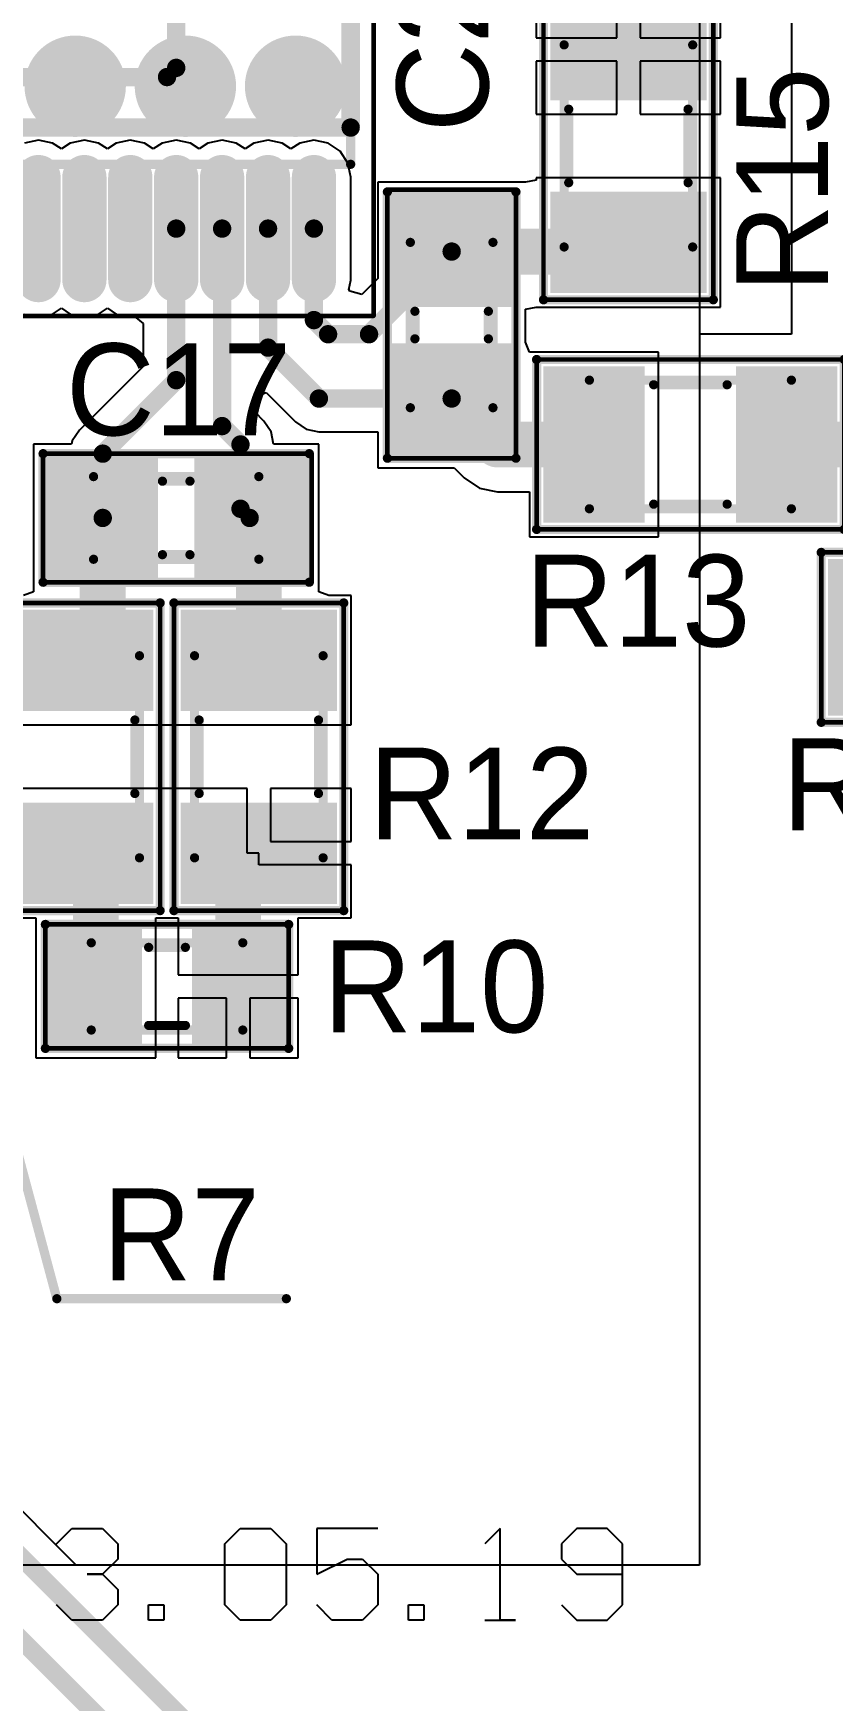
# Model space of a CAD drawing. Header units: millimetres. Extents: x 29.9 to 75.1, y 29.9 to 100.1.
# Drawn here: x 43.94 to 52.65, y 72.42 to 90.58 of the extents above; entities that cross this region are included whole.
import ezdxf

# ---------------------------------------------------------------- set-up
doc = ezdxf.new("R2010")
doc.units = ezdxf.units.MM
for name, color, linetype in [('BottomLayer', 5, 'Continuous'), ('BottomSolder', 6, 'Continuous'), ('Mechanical13', 56, 'Continuous'), ('Mechanical15', 56, 'Continuous'), ('MultiLayer', 9, 'Continuous'), ('TopLayer', 1, 'Continuous'), ('TopOverlay', 2, 'Continuous'), ('TopPaste', 8, 'Continuous'), ('TopSolder', 216, 'Continuous'), ('ViaHoleLayer', 16, 'Continuous')]:
    doc.layers.add(name, color=color, linetype=linetype)

# ---------------------------------------------------------------- blocks, each defined once
blk = doc.blocks.new('TSSOP38_1219')
at = {"layer": 'Mechanical13', "const_width": 0.1}
for points in [[(-2.25, 4.9), (-2.25, -4.9)], [(-2.25, -4.9), (2.25, -4.9)]]:
    blk.add_lwpolyline(points, dxfattribs=at)
at = {"layer": 'Mechanical13', "const_width": 0.05}
blk.add_lwpolyline([(-2.275, -4.9, 1), (-2.225, -4.9, 1)], format="xyb", close=True, dxfattribs=at)
blk.add_lwpolyline([(-2.275, -4.9, 1), (-2.225, -4.9, 1)], format="xyb", close=True, dxfattribs=at)
at = {"layer": 'Mechanical15', "const_width": 0.05}
for points in [[(-3.9, 5.15), (-3.9, -5.15)], [(-3.9, -5.15), (3.9, -5.15)]]:
    blk.add_lwpolyline(points, dxfattribs=at)
at = {"layer": 'Mechanical15', "const_width": 0.025}
blk.add_lwpolyline([(-3.912, -5.15, 1), (-3.888, -5.15, 1)], format="xyb", close=True, dxfattribs=at)
blk.add_lwpolyline([(-3.912, -5.15, 1), (-3.888, -5.15, 1)], format="xyb", close=True, dxfattribs=at)
at = {"layer": 'TopLayer', "const_width": 0.279}
for points in [[(-3.51, -1.5), (-2.39, -1.5)], [(-3.51, -2), (-2.39, -2)], [(-3.51, -2.5), (-2.39, -2.5)], [(-3.51, -3), (-2.39, -3)], [(-3.51, -3.5), (-2.39, -3.5)], [(-3.51, -4), (-2.39, -4)], [(-3.51, -4.5), (-2.39, -4.5)]]:
    blk.add_lwpolyline(points, dxfattribs=at)
at = {"layer": 'TopLayer', "const_width": 0.14}
for points in [[(-3.58, -1.5, 1), (-3.44, -1.5, 1)], [(-2.46, -1.5, 1), (-2.32, -1.5, 1)], [(-3.58, -2, 1), (-3.44, -2, 1)], [(-2.46, -2, 1), (-2.32, -2, 1)], [(-3.58, -2.5, 1), (-3.44, -2.5, 1)], [(-2.46, -2.5, 1), (-2.32, -2.5, 1)], [(-3.58, -3, 1), (-3.44, -3, 1)], [(-2.46, -3, 1), (-2.32, -3, 1)], [(-3.58, -3.5, 1), (-3.44, -3.5, 1)], [(-2.46, -3.5, 1), (-2.32, -3.5, 1)], [(-3.58, -4, 1), (-3.44, -4, 1)], [(-2.46, -4, 1), (-2.32, -4, 1)], [(-3.58, -4.5, 1), (-3.44, -4.5, 1)], [(-2.46, -4.5, 1), (-2.32, -4.5, 1)]]:
    blk.add_lwpolyline(points, format="xyb", close=True, dxfattribs=at)
at = {"layer": 'TopOverlay', "const_width": 0.2}
for points in [[(-1.85, 4.9), (-1.85, -4.9)], [(-1.85, -4.9), (1.85, -4.9)]]:
    blk.add_lwpolyline(points, dxfattribs=at)
at = {"layer": 'TopOverlay', "const_width": 0.1}
blk.add_lwpolyline([(-1.9, -4.9, 1), (-1.8, -4.9, 1)], format="xyb", close=True, dxfattribs=at)
blk.add_lwpolyline([(-1.9, -4.9, 1), (-1.8, -4.9, 1)], format="xyb", close=True, dxfattribs=at)
at = {"layer": 'TopPaste', "const_width": 0.279}
for points in [[(-3.51, -1.5), (-2.39, -1.5)], [(-3.51, -2), (-2.39, -2)], [(-3.51, -2.5), (-2.39, -2.5)], [(-3.51, -3), (-2.39, -3)], [(-3.51, -3.5), (-2.39, -3.5)], [(-3.51, -4), (-2.39, -4)], [(-3.51, -4.5), (-2.39, -4.5)]]:
    blk.add_lwpolyline(points, dxfattribs=at)
at = {"layer": 'TopPaste', "const_width": 0.14}
for points in [[(-3.58, -1.5, 1), (-3.44, -1.5, 1)], [(-2.46, -1.5, 1), (-2.32, -1.5, 1)], [(-3.58, -2, 1), (-3.44, -2, 1)], [(-2.46, -2, 1), (-2.32, -2, 1)], [(-3.58, -2.5, 1), (-3.44, -2.5, 1)], [(-2.46, -2.5, 1), (-2.32, -2.5, 1)], [(-3.58, -3, 1), (-3.44, -3, 1)], [(-2.46, -3, 1), (-2.32, -3, 1)], [(-3.58, -3.5, 1), (-3.44, -3.5, 1)], [(-2.46, -3.5, 1), (-2.32, -3.5, 1)], [(-3.58, -4, 1), (-3.44, -4, 1)], [(-2.46, -4, 1), (-2.32, -4, 1)], [(-3.58, -4.5, 1), (-3.44, -4.5, 1)], [(-2.46, -4.5, 1), (-2.32, -4.5, 1)]]:
    blk.add_lwpolyline(points, format="xyb", close=True, dxfattribs=at)
at = {"layer": 'TopSolder', "const_width": 0.483}
for points in [[(-3.51, -1.5), (-2.39, -1.5)], [(-3.51, -2), (-2.39, -2)], [(-3.51, -2.5), (-2.39, -2.5)], [(-3.51, -3), (-2.39, -3)], [(-3.51, -3.5), (-2.39, -3.5)], [(-3.51, -4), (-2.39, -4)], [(-3.51, -4.5), (-2.39, -4.5)]]:
    blk.add_lwpolyline(points, dxfattribs=at)
at = {"layer": 'TopSolder', "const_width": 0.241}
for points in [[(-3.631, -1.5, 1), (-3.39, -1.5, 1)], [(-2.51, -1.5, 1), (-2.269, -1.5, 1)], [(-3.631, -2, 1), (-3.39, -2, 1)], [(-2.51, -2, 1), (-2.269, -2, 1)], [(-3.631, -2.5, 1), (-3.39, -2.5, 1)], [(-2.51, -2.5, 1), (-2.269, -2.5, 1)], [(-3.631, -3, 1), (-3.39, -3, 1)], [(-2.51, -3, 1), (-2.269, -3, 1)], [(-3.631, -3.5, 1), (-3.39, -3.5, 1)], [(-2.51, -3.5, 1), (-2.269, -3.5, 1)], [(-3.631, -4, 1), (-3.39, -4, 1)], [(-2.51, -4, 1), (-2.269, -4, 1)], [(-3.631, -4.5, 1), (-3.39, -4.5, 1)], [(-2.51, -4.5, 1), (-2.269, -4.5, 1)]]:
    blk.add_lwpolyline(points, format="xyb", close=True, dxfattribs=at)
blk = doc.blocks.new('SMD_R_0805_1241')
at = {"layer": 'Mechanical13', "const_width": 0.1}
for points in [[(-1.1, -0.7), (-1.1, 0.7)], [(1.1, 0.7), (-1.1, 0.7)], [(1.1, -0.7), (1.1, 0.7)], [(1.1, -0.7), (-1.1, -0.7)]]:
    blk.add_lwpolyline(points, dxfattribs=at)
at = {"layer": 'Mechanical13', "const_width": 0.05}
for points in [[(-1.125, 0.7, 1), (-1.075, 0.7, 1)], [(-1.125, 0.7, 1), (-1.075, 0.7, 1)], [(1.075, 0.7, 1), (1.125, 0.7, 1)], [(1.075, 0.7, 1), (1.125, 0.7, 1)], [(-1.125, -0.7, 1), (-1.075, -0.7, 1)], [(-1.125, -0.7, 1), (-1.075, -0.7, 1)], [(1.075, -0.7, 1), (1.125, -0.7, 1)], [(1.075, -0.7, 1), (1.125, -0.7, 1)]]:
    blk.add_lwpolyline(points, format="xyb", close=True, dxfattribs=at)
at = {"layer": 'Mechanical15', "const_width": 0.05}
for points in [[(-1.675, -0.925), (-1.675, 0.925)], [(1.675, 0.925), (-1.675, 0.925)], [(1.675, -0.925), (1.675, 0.925)], [(1.675, -0.925), (-1.675, -0.925)]]:
    blk.add_lwpolyline(points, dxfattribs=at)
at = {"layer": 'Mechanical15', "const_width": 0.025}
for points in [[(-1.687, 0.925, 1), (-1.663, 0.925, 1)], [(-1.687, 0.925, 1), (-1.663, 0.925, 1)], [(1.663, 0.925, 1), (1.687, 0.925, 1)], [(1.663, 0.925, 1), (1.687, 0.925, 1)], [(-1.687, -0.925, 1), (-1.663, -0.925, 1)], [(-1.687, -0.925, 1), (-1.663, -0.925, 1)], [(1.663, -0.925, 1), (1.687, -0.925, 1)], [(1.663, -0.925, 1), (1.687, -0.925, 1)]]:
    blk.add_lwpolyline(points, format="xyb", close=True, dxfattribs=at)
at = {"layer": 'TopLayer'}
for points in [[(-0.6, -0.75), (-0.6, 0.75), (-1.5, -0.75), (-1.5, 0.75)], [(1.5, -0.75), (1.5, 0.75), (0.6, -0.75), (0.6, 0.75)]]:
    blk.add_solid(points, dxfattribs=at)
at = {"layer": 'TopOverlay', "const_width": 0.1}
for points in [[(1.675, 0.925), (-1.675, 0.925)], [(-1.675, -0.925), (-1.675, 0.925)], [(1.675, -0.925), (1.675, 0.925)], [(0.4, 0.65), (-0.4, 0.65)], [(0.4, -0.65), (-0.4, -0.65)], [(1.675, -0.925), (-1.675, -0.925)]]:
    blk.add_lwpolyline(points, dxfattribs=at)
at = {"layer": 'TopOverlay', "const_width": 0.05}
for points in [[(-1.7, 0.925, 1), (-1.65, 0.925, 1)], [(-1.7, 0.925, 1), (-1.65, 0.925, 1)], [(1.65, 0.925, 1), (1.7, 0.925, 1)], [(1.65, 0.925, 1), (1.7, 0.925, 1)], [(-0.425, 0.65, 1), (-0.375, 0.65, 1)], [(0.375, 0.65, 1), (0.425, 0.65, 1)], [(-0.425, -0.65, 1), (-0.375, -0.65, 1)], [(0.375, -0.65, 1), (0.425, -0.65, 1)], [(-1.7, -0.925, 1), (-1.65, -0.925, 1)], [(-1.7, -0.925, 1), (-1.65, -0.925, 1)], [(1.65, -0.925, 1), (1.7, -0.925, 1)], [(1.65, -0.925, 1), (1.7, -0.925, 1)]]:
    blk.add_lwpolyline(points, format="xyb", close=True, dxfattribs=at)
at = {"layer": 'TopPaste'}
for points in [[(-0.6, -0.75), (-0.6, 0.75), (-1.5, -0.75), (-1.5, 0.75)], [(1.5, -0.75), (1.5, 0.75), (0.6, -0.75), (0.6, 0.75)]]:
    blk.add_solid(points, dxfattribs=at)
at = {"layer": 'TopSolder'}
for points in [[(-0.498, -0.852), (-0.498, 0.852), (-1.602, -0.852), (-1.602, 0.852)], [(1.602, -0.852), (1.602, 0.852), (0.498, -0.852), (0.498, 0.852)]]:
    blk.add_solid(points, dxfattribs=at)
blk = doc.blocks.new('SMD_R_0805_1243')
at = {"layer": 'Mechanical13', "const_width": 0.1}
for points in [[(-1.1, 0.7), (-1.1, -0.7)], [(1.1, 0.7), (-1.1, 0.7)], [(1.1, 0.7), (1.1, -0.7)], [(1.1, -0.7), (-1.1, -0.7)]]:
    blk.add_lwpolyline(points, dxfattribs=at)
at = {"layer": 'Mechanical13', "const_width": 0.05}
for points in [[(-1.125, 0.7, 1), (-1.075, 0.7, 1)], [(-1.125, 0.7, 1), (-1.075, 0.7, 1)], [(1.075, 0.7, 1), (1.125, 0.7, 1)], [(1.075, 0.7, 1), (1.125, 0.7, 1)], [(-1.125, -0.7, 1), (-1.075, -0.7, 1)], [(-1.125, -0.7, 1), (-1.075, -0.7, 1)], [(1.075, -0.7, 1), (1.125, -0.7, 1)], [(1.075, -0.7, 1), (1.125, -0.7, 1)]]:
    blk.add_lwpolyline(points, format="xyb", close=True, dxfattribs=at)
at = {"layer": 'Mechanical15', "const_width": 0.05}
for points in [[(-1.675, 0.925), (-1.675, -0.925)], [(1.675, 0.925), (-1.675, 0.925)], [(1.675, 0.925), (1.675, -0.925)], [(1.675, -0.925), (-1.675, -0.925)]]:
    blk.add_lwpolyline(points, dxfattribs=at)
at = {"layer": 'Mechanical15', "const_width": 0.025}
for points in [[(-1.687, 0.925, 1), (-1.663, 0.925, 1)], [(-1.687, 0.925, 1), (-1.663, 0.925, 1)], [(1.663, 0.925, 1), (1.687, 0.925, 1)], [(1.663, 0.925, 1), (1.687, 0.925, 1)], [(-1.687, -0.925, 1), (-1.663, -0.925, 1)], [(-1.687, -0.925, 1), (-1.663, -0.925, 1)], [(1.663, -0.925, 1), (1.687, -0.925, 1)], [(1.663, -0.925, 1), (1.687, -0.925, 1)]]:
    blk.add_lwpolyline(points, format="xyb", close=True, dxfattribs=at)
at = {"layer": 'TopLayer'}
for points in [[(-0.6, -0.75), (-0.6, 0.75), (-1.5, -0.75), (-1.5, 0.75)], [(1.5, -0.75), (1.5, 0.75), (0.6, -0.75), (0.6, 0.75)]]:
    blk.add_solid(points, dxfattribs=at)
at = {"layer": 'TopOverlay', "const_width": 0.1}
for points in [[(1.675, 0.925), (-1.675, 0.925)], [(-1.675, 0.925), (-1.675, -0.925)], [(1.675, 0.925), (1.675, -0.925)], [(0.4, 0.65), (-0.4, 0.65)], [(0.4, -0.65), (-0.4, -0.65)], [(1.675, -0.925), (-1.675, -0.925)]]:
    blk.add_lwpolyline(points, dxfattribs=at)
at = {"layer": 'TopOverlay', "const_width": 0.05}
for points in [[(-1.7, 0.925, 1), (-1.65, 0.925, 1)], [(-1.7, 0.925, 1), (-1.65, 0.925, 1)], [(1.65, 0.925, 1), (1.7, 0.925, 1)], [(1.65, 0.925, 1), (1.7, 0.925, 1)], [(-0.425, 0.65, 1), (-0.375, 0.65, 1)], [(0.375, 0.65, 1), (0.425, 0.65, 1)], [(-0.425, -0.65, 1), (-0.375, -0.65, 1)], [(0.375, -0.65, 1), (0.425, -0.65, 1)], [(-1.7, -0.925, 1), (-1.65, -0.925, 1)], [(-1.7, -0.925, 1), (-1.65, -0.925, 1)], [(1.65, -0.925, 1), (1.7, -0.925, 1)], [(1.65, -0.925, 1), (1.7, -0.925, 1)]]:
    blk.add_lwpolyline(points, format="xyb", close=True, dxfattribs=at)
at = {"layer": 'TopPaste'}
for points in [[(-0.6, -0.75), (-0.6, 0.75), (-1.5, -0.75), (-1.5, 0.75)], [(1.5, -0.75), (1.5, 0.75), (0.6, -0.75), (0.6, 0.75)]]:
    blk.add_solid(points, dxfattribs=at)
at = {"layer": 'TopSolder'}
for points in [[(-0.498, -0.852), (-0.498, 0.852), (-1.602, -0.852), (-1.602, 0.852)], [(1.602, -0.852), (1.602, 0.852), (0.498, -0.852), (0.498, 0.852)]]:
    blk.add_solid(points, dxfattribs=at)
blk = doc.blocks.new('SMD_R_0805_1244')
at = {"layer": 'Mechanical13', "const_width": 0.1}
for points in [[(-1.1, 0.7), (-1.1, -0.7)], [(-1.1, 0.7), (1.1, 0.7)], [(1.1, 0.7), (1.1, -0.7)], [(-1.1, -0.7), (1.1, -0.7)]]:
    blk.add_lwpolyline(points, dxfattribs=at)
at = {"layer": 'Mechanical13', "const_width": 0.05}
for points in [[(-1.125, 0.7, 1), (-1.075, 0.7, 1)], [(-1.125, 0.7, 1), (-1.075, 0.7, 1)], [(1.075, 0.7, 1), (1.125, 0.7, 1)], [(1.075, 0.7, 1), (1.125, 0.7, 1)], [(-1.125, -0.7, 1), (-1.075, -0.7, 1)], [(-1.125, -0.7, 1), (-1.075, -0.7, 1)], [(1.075, -0.7, 1), (1.125, -0.7, 1)], [(1.075, -0.7, 1), (1.125, -0.7, 1)]]:
    blk.add_lwpolyline(points, format="xyb", close=True, dxfattribs=at)
at = {"layer": 'Mechanical15', "const_width": 0.05}
for points in [[(-1.675, 0.925), (-1.675, -0.925)], [(-1.675, 0.925), (1.675, 0.925)], [(1.675, 0.925), (1.675, -0.925)], [(-1.675, -0.925), (1.675, -0.925)]]:
    blk.add_lwpolyline(points, dxfattribs=at)
at = {"layer": 'Mechanical15', "const_width": 0.025}
for points in [[(-1.687, 0.925, 1), (-1.663, 0.925, 1)], [(-1.687, 0.925, 1), (-1.663, 0.925, 1)], [(1.663, 0.925, 1), (1.687, 0.925, 1)], [(1.663, 0.925, 1), (1.687, 0.925, 1)], [(-1.687, -0.925, 1), (-1.663, -0.925, 1)], [(-1.687, -0.925, 1), (-1.663, -0.925, 1)], [(1.663, -0.925, 1), (1.687, -0.925, 1)], [(1.663, -0.925, 1), (1.687, -0.925, 1)]]:
    blk.add_lwpolyline(points, format="xyb", close=True, dxfattribs=at)
at = {"layer": 'TopLayer'}
for points in [[(-0.6, -0.75), (-0.6, 0.75), (-1.5, -0.75), (-1.5, 0.75)], [(1.5, -0.75), (1.5, 0.75), (0.6, -0.75), (0.6, 0.75)]]:
    blk.add_solid(points, dxfattribs=at)
at = {"layer": 'TopOverlay', "const_width": 0.1}
for points in [[(-1.675, 0.925), (1.675, 0.925)], [(-1.675, 0.925), (-1.675, -0.925)], [(1.675, 0.925), (1.675, -0.925)], [(-0.4, 0.65), (0.4, 0.65)], [(-0.4, -0.65), (0.4, -0.65)], [(-1.675, -0.925), (1.675, -0.925)]]:
    blk.add_lwpolyline(points, dxfattribs=at)
at = {"layer": 'TopOverlay', "const_width": 0.05}
for points in [[(-1.7, 0.925, 1), (-1.65, 0.925, 1)], [(-1.7, 0.925, 1), (-1.65, 0.925, 1)], [(1.65, 0.925, 1), (1.7, 0.925, 1)], [(1.65, 0.925, 1), (1.7, 0.925, 1)], [(-0.425, 0.65, 1), (-0.375, 0.65, 1)], [(0.375, 0.65, 1), (0.425, 0.65, 1)], [(-0.425, -0.65, 1), (-0.375, -0.65, 1)], [(0.375, -0.65, 1), (0.425, -0.65, 1)], [(-1.7, -0.925, 1), (-1.65, -0.925, 1)], [(-1.7, -0.925, 1), (-1.65, -0.925, 1)], [(1.65, -0.925, 1), (1.7, -0.925, 1)], [(1.65, -0.925, 1), (1.7, -0.925, 1)]]:
    blk.add_lwpolyline(points, format="xyb", close=True, dxfattribs=at)
at = {"layer": 'TopPaste'}
for points in [[(-0.6, -0.75), (-0.6, 0.75), (-1.5, -0.75), (-1.5, 0.75)], [(1.5, -0.75), (1.5, 0.75), (0.6, -0.75), (0.6, 0.75)]]:
    blk.add_solid(points, dxfattribs=at)
at = {"layer": 'TopSolder'}
for points in [[(-0.498, -0.852), (-0.498, 0.852), (-1.602, -0.852), (-1.602, 0.852)], [(1.602, -0.852), (1.602, 0.852), (0.498, -0.852), (0.498, 0.852)]]:
    blk.add_solid(points, dxfattribs=at)
blk = doc.blocks.new('SMD_R_0603_1246')
at = {"layer": 'Mechanical13', "const_width": 0.1}
for points in [[(0.825, 0.475), (-0.825, 0.475)], [(-0.825, 0.475), (-0.825, -0.475)], [(0.825, 0.475), (0.825, -0.475)], [(0.825, -0.475), (-0.825, -0.475)]]:
    blk.add_lwpolyline(points, dxfattribs=at)
at = {"layer": 'Mechanical13', "const_width": 0.05}
for points in [[(-0.85, 0.475, 1), (-0.8, 0.475, 1)], [(-0.85, 0.475, 1), (-0.8, 0.475, 1)], [(0.8, 0.475, 1), (0.85, 0.475, 1)], [(0.8, 0.475, 1), (0.85, 0.475, 1)], [(-0.85, -0.475, 1), (-0.8, -0.475, 1)], [(-0.85, -0.475, 1), (-0.8, -0.475, 1)], [(0.8, -0.475, 1), (0.85, -0.475, 1)], [(0.8, -0.475, 1), (0.85, -0.475, 1)]]:
    blk.add_lwpolyline(points, format="xyb", close=True, dxfattribs=at)
at = {"layer": 'Mechanical15', "const_width": 0.05}
for points in [[(1.325, 0.675), (-1.325, 0.675)], [(-1.325, 0.675), (-1.325, -0.675)], [(1.325, 0.675), (1.325, -0.675)], [(1.325, -0.675), (-1.325, -0.675)]]:
    blk.add_lwpolyline(points, dxfattribs=at)
at = {"layer": 'Mechanical15', "const_width": 0.025}
for points in [[(-1.338, 0.675, 1), (-1.313, 0.675, 1)], [(-1.338, 0.675, 1), (-1.313, 0.675, 1)], [(1.313, 0.675, 1), (1.338, 0.675, 1)], [(1.313, 0.675, 1), (1.338, 0.675, 1)], [(-1.338, -0.675, 1), (-1.313, -0.675, 1)], [(-1.338, -0.675, 1), (-1.313, -0.675, 1)], [(1.313, -0.675, 1), (1.338, -0.675, 1)], [(1.313, -0.675, 1), (1.338, -0.675, 1)]]:
    blk.add_lwpolyline(points, format="xyb", close=True, dxfattribs=at)
at = {"layer": 'TopLayer'}
for points in [[(-0.375, -0.525), (-0.375, 0.525), (-1.175, -0.525), (-1.175, 0.525)], [(1.175, -0.525), (1.175, 0.525), (0.375, -0.525), (0.375, 0.525)]]:
    blk.add_solid(points, dxfattribs=at)
at = {"layer": 'TopOverlay', "const_width": 0.1}
for points in [[(-1.325, 0.675), (-1.325, -0.675)], [(1.325, 0.675), (-1.325, 0.675)], [(1.325, 0.675), (1.325, -0.675)], [(-0.1, 0.425), (-0.2, 0.425)], [(0.1, 0.425), (-0.1, 0.425)], [(0.2, 0.425), (0.1, 0.425)], [(0.2, -0.425), (-0.2, -0.425)], [(1.325, -0.675), (-1.325, -0.675)]]:
    blk.add_lwpolyline(points, dxfattribs=at)
at = {"layer": 'TopOverlay', "const_width": 0.05}
for points in [[(-1.35, 0.675, 1), (-1.3, 0.675, 1)], [(-1.35, 0.675, 1), (-1.3, 0.675, 1)], [(1.3, 0.675, 1), (1.35, 0.675, 1)], [(1.3, 0.675, 1), (1.35, 0.675, 1)], [(-0.225, 0.425, 1), (-0.175, 0.425, 1)], [(-0.125, 0.425, 1), (-0.075, 0.425, 1)], [(-0.125, 0.425, 1), (-0.075, 0.425, 1)], [(0.075, 0.425, 1), (0.125, 0.425, 1)], [(0.075, 0.425, 1), (0.125, 0.425, 1)], [(0.175, 0.425, 1), (0.225, 0.425, 1)], [(-0.225, -0.425, 1), (-0.175, -0.425, 1)], [(0.175, -0.425, 1), (0.225, -0.425, 1)], [(-1.35, -0.675, 1), (-1.3, -0.675, 1)], [(-1.35, -0.675, 1), (-1.3, -0.675, 1)], [(1.3, -0.675, 1), (1.35, -0.675, 1)], [(1.3, -0.675, 1), (1.35, -0.675, 1)]]:
    blk.add_lwpolyline(points, format="xyb", close=True, dxfattribs=at)
at = {"layer": 'TopPaste'}
for points in [[(-0.375, -0.525), (-0.375, 0.525), (-1.175, -0.525), (-1.175, 0.525)], [(1.175, -0.525), (1.175, 0.525), (0.375, -0.525), (0.375, 0.525)]]:
    blk.add_solid(points, dxfattribs=at)
at = {"layer": 'TopSolder'}
for points in [[(-0.273, -0.627), (-0.273, 0.627), (-1.277, -0.627), (-1.277, 0.627)], [(1.277, -0.627), (1.277, 0.627), (0.273, -0.627), (0.273, 0.627)]]:
    blk.add_solid(points, dxfattribs=at)
blk = doc.blocks.new('SMD_R_0805_1249')
at = {"layer": 'Mechanical13', "const_width": 0.1}
for points in [[(-1.1, 0.7), (-1.1, -0.7)], [(1.1, 0.7), (-1.1, 0.7)], [(1.1, 0.7), (1.1, -0.7)], [(1.1, -0.7), (-1.1, -0.7)]]:
    blk.add_lwpolyline(points, dxfattribs=at)
at = {"layer": 'Mechanical13', "const_width": 0.05}
for points in [[(-1.125, 0.7, 1), (-1.075, 0.7, 1)], [(-1.125, 0.7, 1), (-1.075, 0.7, 1)], [(1.075, 0.7, 1), (1.125, 0.7, 1)], [(1.075, 0.7, 1), (1.125, 0.7, 1)], [(-1.125, -0.7, 1), (-1.075, -0.7, 1)], [(-1.125, -0.7, 1), (-1.075, -0.7, 1)], [(1.075, -0.7, 1), (1.125, -0.7, 1)], [(1.075, -0.7, 1), (1.125, -0.7, 1)]]:
    blk.add_lwpolyline(points, format="xyb", close=True, dxfattribs=at)
at = {"layer": 'Mechanical15', "const_width": 0.05}
for points in [[(-1.675, 0.925), (-1.675, -0.925)], [(1.675, 0.925), (-1.675, 0.925)], [(1.675, 0.925), (1.675, -0.925)], [(1.675, -0.925), (-1.675, -0.925)]]:
    blk.add_lwpolyline(points, dxfattribs=at)
at = {"layer": 'Mechanical15', "const_width": 0.025}
for points in [[(-1.687, 0.925, 1), (-1.663, 0.925, 1)], [(-1.687, 0.925, 1), (-1.663, 0.925, 1)], [(1.663, 0.925, 1), (1.687, 0.925, 1)], [(1.663, 0.925, 1), (1.687, 0.925, 1)], [(-1.687, -0.925, 1), (-1.663, -0.925, 1)], [(-1.687, -0.925, 1), (-1.663, -0.925, 1)], [(1.663, -0.925, 1), (1.687, -0.925, 1)], [(1.663, -0.925, 1), (1.687, -0.925, 1)]]:
    blk.add_lwpolyline(points, format="xyb", close=True, dxfattribs=at)
at = {"layer": 'TopLayer'}
for points in [[(-0.6, -0.75), (-0.6, 0.75), (-1.5, -0.75), (-1.5, 0.75)], [(1.5, -0.75), (1.5, 0.75), (0.6, -0.75), (0.6, 0.75)]]:
    blk.add_solid(points, dxfattribs=at)
at = {"layer": 'TopOverlay', "const_width": 0.1}
for points in [[(1.675, 0.925), (-1.675, 0.925)], [(-1.675, 0.925), (-1.675, -0.925)], [(1.675, 0.925), (1.675, -0.925)], [(0.4, 0.65), (-0.4, 0.65)], [(0.4, -0.65), (-0.4, -0.65)], [(1.675, -0.925), (-1.675, -0.925)]]:
    blk.add_lwpolyline(points, dxfattribs=at)
at = {"layer": 'TopOverlay', "const_width": 0.05}
for points in [[(-1.7, 0.925, 1), (-1.65, 0.925, 1)], [(-1.7, 0.925, 1), (-1.65, 0.925, 1)], [(1.65, 0.925, 1), (1.7, 0.925, 1)], [(1.65, 0.925, 1), (1.7, 0.925, 1)], [(-0.425, 0.65, 1), (-0.375, 0.65, 1)], [(0.375, 0.65, 1), (0.425, 0.65, 1)], [(-0.425, -0.65, 1), (-0.375, -0.65, 1)], [(0.375, -0.65, 1), (0.425, -0.65, 1)], [(-1.7, -0.925, 1), (-1.65, -0.925, 1)], [(-1.7, -0.925, 1), (-1.65, -0.925, 1)], [(1.65, -0.925, 1), (1.7, -0.925, 1)], [(1.65, -0.925, 1), (1.7, -0.925, 1)]]:
    blk.add_lwpolyline(points, format="xyb", close=True, dxfattribs=at)
at = {"layer": 'TopPaste'}
for points in [[(-0.6, -0.75), (-0.6, 0.75), (-1.5, -0.75), (-1.5, 0.75)], [(1.5, -0.75), (1.5, 0.75), (0.6, -0.75), (0.6, 0.75)]]:
    blk.add_solid(points, dxfattribs=at)
at = {"layer": 'TopSolder'}
for points in [[(-0.498, -0.852), (-0.498, 0.852), (-1.602, -0.852), (-1.602, 0.852)], [(1.602, -0.852), (1.602, 0.852), (0.498, -0.852), (0.498, 0.852)]]:
    blk.add_solid(points, dxfattribs=at)
blk = doc.blocks.new('SMD_C_0603_1287')
at = {"layer": 'Mechanical13', "const_width": 0.1}
for points in [[(0.9, 0.45), (-0.9, 0.45)], [(-0.9, -0.45), (-0.9, 0.45)], [(0.9, -0.45), (0.9, 0.45)], [(0.9, -0.45), (-0.9, -0.45)]]:
    blk.add_lwpolyline(points, dxfattribs=at)
at = {"layer": 'Mechanical13', "const_width": 0.05}
for points in [[(-0.925, 0.45, 1), (-0.875, 0.45, 1)], [(-0.925, 0.45, 1), (-0.875, 0.45, 1)], [(0.875, 0.45, 1), (0.925, 0.45, 1)], [(0.875, 0.45, 1), (0.925, 0.45, 1)], [(-0.925, -0.45, 1), (-0.875, -0.45, 1)], [(-0.925, -0.45, 1), (-0.875, -0.45, 1)], [(0.875, -0.45, 1), (0.925, -0.45, 1)], [(0.875, -0.45, 1), (0.925, -0.45, 1)]]:
    blk.add_lwpolyline(points, format="xyb", close=True, dxfattribs=at)
at = {"layer": 'Mechanical15', "const_width": 0.05}
for points in [[(1.45, 0.7), (-1.475, 0.7)], [(-1.475, -0.7), (-1.475, 0.7)], [(1.45, -0.7), (1.45, 0.7)], [(1.45, -0.7), (-1.475, -0.7)]]:
    blk.add_lwpolyline(points, dxfattribs=at)
at = {"layer": 'Mechanical15', "const_width": 0.025}
for points in [[(-1.488, 0.7, 1), (-1.463, 0.7, 1)], [(-1.488, 0.7, 1), (-1.463, 0.7, 1)], [(1.438, 0.7, 1), (1.462, 0.7, 1)], [(1.438, 0.7, 1), (1.462, 0.7, 1)], [(-1.488, -0.7, 1), (-1.463, -0.7, 1)], [(-1.488, -0.7, 1), (-1.463, -0.7, 1)], [(1.438, -0.7, 1), (1.462, -0.7, 1)], [(1.438, -0.7, 1), (1.462, -0.7, 1)]]:
    blk.add_lwpolyline(points, format="xyb", close=True, dxfattribs=at)
at = {"layer": 'TopLayer'}
for points in [[(-0.3, -0.55), (-0.3, 0.55), (-1.3, -0.55), (-1.3, 0.55)], [(1.3, -0.55), (1.3, 0.55), (0.3, -0.55), (0.3, 0.55)]]:
    blk.add_solid(points, dxfattribs=at)
at = {"layer": 'TopOverlay', "const_width": 0.1}
for points in [[(1.45, 0.7), (-1.45, 0.7)], [(-1.45, -0.7), (-1.45, 0.7)], [(1.45, -0.7), (1.45, 0.7)], [(0.15, 0.4), (-0.15, 0.4)], [(0.15, -0.4), (-0.15, -0.4)], [(1.45, -0.7), (-1.45, -0.7)]]:
    blk.add_lwpolyline(points, dxfattribs=at)
at = {"layer": 'TopOverlay', "const_width": 0.05}
for points in [[(-1.475, 0.7, 1), (-1.425, 0.7, 1)], [(-1.475, 0.7, 1), (-1.425, 0.7, 1)], [(1.425, 0.7, 1), (1.475, 0.7, 1)], [(1.425, 0.7, 1), (1.475, 0.7, 1)], [(-0.175, 0.4, 1), (-0.125, 0.4, 1)], [(0.125, 0.4, 1), (0.175, 0.4, 1)], [(-0.175, -0.4, 1), (-0.125, -0.4, 1)], [(0.125, -0.4, 1), (0.175, -0.4, 1)], [(-1.475, -0.7, 1), (-1.425, -0.7, 1)], [(-1.475, -0.7, 1), (-1.425, -0.7, 1)], [(1.425, -0.7, 1), (1.475, -0.7, 1)], [(1.425, -0.7, 1), (1.475, -0.7, 1)]]:
    blk.add_lwpolyline(points, format="xyb", close=True, dxfattribs=at)
at = {"layer": 'TopPaste'}
for points in [[(-0.3, -0.55), (-0.3, 0.55), (-1.3, -0.55), (-1.3, 0.55)], [(1.3, -0.55), (1.3, 0.55), (0.3, -0.55), (0.3, 0.55)]]:
    blk.add_solid(points, dxfattribs=at)
at = {"layer": 'TopSolder'}
for points in [[(-0.198, -0.652), (-0.198, 0.652), (-1.402, -0.652), (-1.402, 0.652)], [(1.402, -0.652), (1.402, 0.652), (0.198, -0.652), (0.198, 0.652)]]:
    blk.add_solid(points, dxfattribs=at)
blk = doc.blocks.new('SMD_C_0603_1293')
at = {"layer": 'Mechanical13', "const_width": 0.1}
for points in [[(0.9, 0.45), (-0.9, 0.45)], [(-0.9, 0.45), (-0.9, -0.45)], [(0.9, 0.45), (0.9, -0.45)], [(0.9, -0.45), (-0.9, -0.45)]]:
    blk.add_lwpolyline(points, dxfattribs=at)
at = {"layer": 'Mechanical13', "const_width": 0.05}
for points in [[(-0.925, 0.45, 1), (-0.875, 0.45, 1)], [(-0.925, 0.45, 1), (-0.875, 0.45, 1)], [(0.875, 0.45, 1), (0.925, 0.45, 1)], [(0.875, 0.45, 1), (0.925, 0.45, 1)], [(-0.925, -0.45, 1), (-0.875, -0.45, 1)], [(-0.925, -0.45, 1), (-0.875, -0.45, 1)], [(0.875, -0.45, 1), (0.925, -0.45, 1)], [(0.875, -0.45, 1), (0.925, -0.45, 1)]]:
    blk.add_lwpolyline(points, format="xyb", close=True, dxfattribs=at)
at = {"layer": 'Mechanical15', "const_width": 0.05}
for points in [[(1.45, 0.7), (-1.475, 0.7)], [(-1.475, 0.7), (-1.475, -0.7)], [(1.45, 0.7), (1.45, -0.7)], [(1.45, -0.7), (-1.475, -0.7)]]:
    blk.add_lwpolyline(points, dxfattribs=at)
at = {"layer": 'Mechanical15', "const_width": 0.025}
for points in [[(-1.488, 0.7, 1), (-1.463, 0.7, 1)], [(-1.488, 0.7, 1), (-1.463, 0.7, 1)], [(1.438, 0.7, 1), (1.462, 0.7, 1)], [(1.438, 0.7, 1), (1.462, 0.7, 1)], [(-1.488, -0.7, 1), (-1.463, -0.7, 1)], [(-1.488, -0.7, 1), (-1.463, -0.7, 1)], [(1.438, -0.7, 1), (1.462, -0.7, 1)], [(1.438, -0.7, 1), (1.462, -0.7, 1)]]:
    blk.add_lwpolyline(points, format="xyb", close=True, dxfattribs=at)
at = {"layer": 'TopLayer'}
for points in [[(-0.3, -0.55), (-0.3, 0.55), (-1.3, -0.55), (-1.3, 0.55)], [(1.3, -0.55), (1.3, 0.55), (0.3, -0.55), (0.3, 0.55)]]:
    blk.add_solid(points, dxfattribs=at)
at = {"layer": 'TopOverlay', "const_width": 0.1}
for points in [[(1.45, 0.7), (-1.45, 0.7)], [(-1.45, 0.7), (-1.45, -0.7)], [(1.45, 0.7), (1.45, -0.7)], [(0.15, 0.4), (-0.15, 0.4)], [(0.15, -0.4), (-0.15, -0.4)], [(1.45, -0.7), (-1.45, -0.7)]]:
    blk.add_lwpolyline(points, dxfattribs=at)
at = {"layer": 'TopOverlay', "const_width": 0.05}
for points in [[(-1.475, 0.7, 1), (-1.425, 0.7, 1)], [(-1.475, 0.7, 1), (-1.425, 0.7, 1)], [(1.425, 0.7, 1), (1.475, 0.7, 1)], [(1.425, 0.7, 1), (1.475, 0.7, 1)], [(-0.175, 0.4, 1), (-0.125, 0.4, 1)], [(0.125, 0.4, 1), (0.175, 0.4, 1)], [(-0.175, -0.4, 1), (-0.125, -0.4, 1)], [(0.125, -0.4, 1), (0.175, -0.4, 1)], [(-1.475, -0.7, 1), (-1.425, -0.7, 1)], [(-1.475, -0.7, 1), (-1.425, -0.7, 1)], [(1.425, -0.7, 1), (1.475, -0.7, 1)], [(1.425, -0.7, 1), (1.475, -0.7, 1)]]:
    blk.add_lwpolyline(points, format="xyb", close=True, dxfattribs=at)
at = {"layer": 'TopPaste'}
for points in [[(-0.3, -0.55), (-0.3, 0.55), (-1.3, -0.55), (-1.3, 0.55)], [(1.3, -0.55), (1.3, 0.55), (0.3, -0.55), (0.3, 0.55)]]:
    blk.add_solid(points, dxfattribs=at)
at = {"layer": 'TopSolder'}
for points in [[(-0.198, -0.652), (-0.198, 0.652), (-1.402, -0.652), (-1.402, 0.652)], [(1.402, -0.652), (1.402, 0.652), (0.198, -0.652), (0.198, 0.652)]]:
    blk.add_solid(points, dxfattribs=at)
blk = doc.blocks.new('SMD_R_0805_1310')
at = {"layer": 'Mechanical13', "const_width": 0.1}
for points in [[(-1.1, 0.7), (-1.1, -0.7)], [(-1.1, 0.7), (1.1, 0.7)], [(1.1, 0.7), (1.1, -0.7)], [(-1.1, -0.7), (1.1, -0.7)]]:
    blk.add_lwpolyline(points, dxfattribs=at)
at = {"layer": 'Mechanical13', "const_width": 0.05}
for points in [[(-1.125, 0.7, 1), (-1.075, 0.7, 1)], [(-1.125, 0.7, 1), (-1.075, 0.7, 1)], [(1.075, 0.7, 1), (1.125, 0.7, 1)], [(1.075, 0.7, 1), (1.125, 0.7, 1)], [(-1.125, -0.7, 1), (-1.075, -0.7, 1)], [(-1.125, -0.7, 1), (-1.075, -0.7, 1)], [(1.075, -0.7, 1), (1.125, -0.7, 1)], [(1.075, -0.7, 1), (1.125, -0.7, 1)]]:
    blk.add_lwpolyline(points, format="xyb", close=True, dxfattribs=at)
at = {"layer": 'Mechanical15', "const_width": 0.05}
for points in [[(-1.675, 0.925), (-1.675, -0.925)], [(-1.675, 0.925), (1.675, 0.925)], [(1.675, 0.925), (1.675, -0.925)], [(-1.675, -0.925), (1.675, -0.925)]]:
    blk.add_lwpolyline(points, dxfattribs=at)
at = {"layer": 'Mechanical15', "const_width": 0.025}
for points in [[(-1.687, 0.925, 1), (-1.663, 0.925, 1)], [(-1.687, 0.925, 1), (-1.663, 0.925, 1)], [(1.663, 0.925, 1), (1.687, 0.925, 1)], [(1.663, 0.925, 1), (1.687, 0.925, 1)], [(-1.687, -0.925, 1), (-1.663, -0.925, 1)], [(-1.687, -0.925, 1), (-1.663, -0.925, 1)], [(1.663, -0.925, 1), (1.687, -0.925, 1)], [(1.663, -0.925, 1), (1.687, -0.925, 1)]]:
    blk.add_lwpolyline(points, format="xyb", close=True, dxfattribs=at)
at = {"layer": 'TopLayer'}
for points in [[(-0.6, -0.75), (-0.6, 0.75), (-1.5, -0.75), (-1.5, 0.75)], [(1.5, -0.75), (1.5, 0.75), (0.6, -0.75), (0.6, 0.75)]]:
    blk.add_solid(points, dxfattribs=at)
at = {"layer": 'TopOverlay', "const_width": 0.1}
for points in [[(-1.675, 0.925), (1.675, 0.925)], [(-1.675, 0.925), (-1.675, -0.925)], [(1.675, 0.925), (1.675, -0.925)], [(-0.4, 0.65), (0.4, 0.65)], [(-0.4, -0.65), (0.4, -0.65)], [(-1.675, -0.925), (1.675, -0.925)]]:
    blk.add_lwpolyline(points, dxfattribs=at)
at = {"layer": 'TopOverlay', "const_width": 0.05}
for points in [[(-1.7, 0.925, 1), (-1.65, 0.925, 1)], [(-1.7, 0.925, 1), (-1.65, 0.925, 1)], [(1.65, 0.925, 1), (1.7, 0.925, 1)], [(1.65, 0.925, 1), (1.7, 0.925, 1)], [(-0.425, 0.65, 1), (-0.375, 0.65, 1)], [(0.375, 0.65, 1), (0.425, 0.65, 1)], [(-0.425, -0.65, 1), (-0.375, -0.65, 1)], [(0.375, -0.65, 1), (0.425, -0.65, 1)], [(-1.7, -0.925, 1), (-1.65, -0.925, 1)], [(-1.7, -0.925, 1), (-1.65, -0.925, 1)], [(1.65, -0.925, 1), (1.7, -0.925, 1)], [(1.65, -0.925, 1), (1.7, -0.925, 1)]]:
    blk.add_lwpolyline(points, format="xyb", close=True, dxfattribs=at)
at = {"layer": 'TopPaste'}
for points in [[(-0.6, -0.75), (-0.6, 0.75), (-1.5, -0.75), (-1.5, 0.75)], [(1.5, -0.75), (1.5, 0.75), (0.6, -0.75), (0.6, 0.75)]]:
    blk.add_solid(points, dxfattribs=at)
at = {"layer": 'TopSolder'}
for points in [[(-0.498, -0.852), (-0.498, 0.852), (-1.602, -0.852), (-1.602, 0.852)], [(1.602, -0.852), (1.602, 0.852), (0.498, -0.852), (0.498, 0.852)]]:
    blk.add_solid(points, dxfattribs=at)

msp = doc.modelspace()

# ---------------------------------------------------------------- linework, layer by layer
at = {"layer": 'BottomLayer'}
for p, q in [((51.2, 99.7), (51.2, 73.9)), ((51.2, 73.9), (42.654, 73.9))]:
    msp.add_line(p, q, dxfattribs=at)
at = {"layer": 'BottomLayer', "const_width": 0.45}
for points in [[(44.175, 90, 1), (44.625, 90, 1)], [(45.375, 90, 1), (45.825, 90, 1)], [(46.575, 90, 1), (47.025, 90, 1)]]:
    msp.add_lwpolyline(points, format="xyb", close=True, dxfattribs=at)
at = {"layer": 'BottomSolder', "const_width": 0.552}
for points in [[(44.124, 90, 1), (44.676, 90, 1)], [(45.324, 90, 1), (45.876, 90, 1)], [(46.524, 90, 1), (47.076, 90, 1)]]:
    msp.add_lwpolyline(points, format="xyb", close=True, dxfattribs=at)
at = {"layer": 'MultiLayer', "const_width": 0.45}
for points in [[(44.175, 90, 1), (44.625, 90, 1)], [(45.375, 90, 1), (45.825, 90, 1)], [(46.575, 90, 1), (47.025, 90, 1)]]:
    msp.add_lwpolyline(points, format="xyb", close=True, dxfattribs=at)
at = {"layer": 'TopLayer'}
for p, q in [((52.2, 95.4), (52.2, 87.3)), ((49.421, 91.104), (49.421, 90.527)), ((50.298, 90.527), (50.298, 91.104)), ((50.552, 91.104), (50.552, 90.527)), ((51.429, 90.527), (51.429, 91.104)), ((49.421, 90.527), (50.298, 90.527)), ((50.552, 90.527), (51.429, 90.527)), ((50.298, 90.273), (49.421, 90.273)), ((49.421, 90.273), (49.421, 89.696)), ((50.298, 89.696), (50.298, 90.273)), ((51.429, 90.273), (50.552, 90.273)), ((50.552, 90.273), (50.552, 89.696)), ((51.429, 89.696), (51.429, 90.273)), ((49.421, 89.696), (50.298, 89.696)), ((50.552, 89.696), (51.429, 89.696)), ((44, 89.412), (43.846, 89.381)), ((44.154, 89.381), (44, 89.412)), ((44.25, 89.317), (44.154, 89.381)), ((44.346, 89.381), (44.25, 89.317)), ((44.5, 89.412), (44.346, 89.381)), ((44.654, 89.381), (44.5, 89.412)), ((44.75, 89.317), (44.654, 89.381)), ((44.846, 89.381), (44.75, 89.317)), ((45, 89.412), (44.846, 89.381)), ((45.154, 89.381), (45, 89.412)), ((45.25, 89.317), (45.154, 89.381)), ((45.346, 89.381), (45.25, 89.317)), ((45.5, 89.412), (45.346, 89.381)), ((45.654, 89.381), (45.5, 89.412)), ((45.75, 89.317), (45.654, 89.381)), ((45.846, 89.381), (45.75, 89.317)), ((46, 89.412), (45.846, 89.381)), ((46.154, 89.381), (46, 89.412)), ((46.25, 89.317), (46.154, 89.381)), ((46.346, 89.381), (46.25, 89.317)), ((46.5, 89.412), (46.346, 89.381)), ((46.654, 89.381), (46.5, 89.412)), ((46.75, 89.317), (46.654, 89.381)), ((46.846, 89.381), (46.75, 89.317)), ((47, 89.412), (46.846, 89.381)), ((47.154, 89.381), (47, 89.412)), ((47.284, 89.294), (47.154, 89.381)), ((47.371, 89.164), (47.284, 89.294)), ((47.401, 89.01), (47.371, 89.164)), ((47.401, 87.89), (47.401, 89.01)), ((49.304, 88.954), (47.696, 88.954)), ((47.696, 88.954), (47.696, 87.906)), ((49.421, 88.978), (49.304, 88.954)), ((49.304, 88.954), (49.304, 88.954)), ((51.429, 89.004), (49.421, 89.004)), ((49.421, 89.004), (49.421, 88.978)), ((51.429, 87.596), (51.429, 89.004)), ((47.381, 87.788), (47.401, 87.89)), ((47.696, 87.906), (47.522, 87.732)), ((47.391, 87.77), (47.381, 87.788)), ((47.522, 87.732), (47.391, 87.77)), ((43.846, 87.519), (44, 87.488)), ((44, 87.488), (44.154, 87.519)), ((44.154, 87.519), (44.25, 87.583)), ((44.25, 87.583), (44.346, 87.519)), ((44.346, 87.519), (44.5, 87.488)), ((44.5, 87.488), (44.654, 87.519)), ((44.654, 87.519), (44.75, 87.583)), ((44.75, 87.583), (44.846, 87.519)), ((44.846, 87.519), (45, 87.488)), ((45, 87.488), (45.041, 87.496)), ((45.041, 87.496), (45.139, 87.416)), ((49.304, 87.572), (49.421, 87.596)), ((49.304, 87.481), (49.304, 87.572)), ((49.421, 87.596), (49.421, 87.596)), ((49.421, 87.596), (51.429, 87.596)), ((45.139, 87.416), (45.139, 86.95)), ((49.304, 87.446), (49.304, 87.481)), ((49.304, 87.354), (49.304, 87.446)), ((49.304, 87.446), (49.304, 87.446)), ((49.304, 87.214), (49.304, 87.354)), ((49.304, 87.354), (49.304, 87.354)), ((49.346, 87.104), (49.304, 87.214)), ((52.2, 87.3), (51.2, 87.3)), ((51.2, 87.3), (51.2, 73.9)), ((45.139, 86.95), (44.445, 86.255)), ((50.754, 87.104), (49.346, 87.104)), ((50.754, 85.096), (50.754, 87.104)), ((46.361, 86.617), (46.478, 86.665)), ((46.361, 86.45), (46.361, 86.617)), ((46.478, 86.665), (46.799, 86.345)), ((46.455, 86.355), (46.361, 86.45)), ((44.445, 86.255), (44.367, 86.138)), ((46.533, 86.238), (46.455, 86.355)), ((46.56, 86.104), (46.533, 86.238)), ((46.799, 86.345), (46.916, 86.267)), ((46.916, 86.267), (47.054, 86.239)), ((47.054, 86.239), (47.696, 86.239)), ((47.696, 86.239), (47.696, 85.846)), ((44.36, 86.104), (43.946, 86.104)), ((43.946, 86.104), (43.946, 84.496)), ((44.367, 86.138), (44.36, 86.104)), ((47.054, 86.104), (46.56, 86.104)), ((47.054, 84.496), (47.054, 86.104)), ((47.696, 85.846), (48.527, 85.846)), ((48.527, 85.846), (48.637, 85.737)), ((48.637, 85.737), (48.803, 85.625)), ((48.803, 85.625), (49, 85.586)), ((49, 85.586), (49.346, 85.586)), ((49.346, 85.586), (49.346, 85.096)), ((49.346, 85.096), (50.754, 85.096)), ((43.946, 84.496), (43.836, 84.454)), ((47.164, 84.454), (47.054, 84.496)), ((47.404, 84.454), (47.164, 84.454)), ((47.404, 83.046), (47.404, 84.454)), ((43.454, 83.046), (47.404, 83.046)), ((46.273, 82.354), (43.479, 82.354)), ((46.273, 81.65), (46.273, 82.354)), ((47.404, 82.354), (46.527, 82.354)), ((46.527, 82.354), (46.527, 81.777)), ((47.404, 81.777), (47.404, 82.354)), ((46.527, 81.777), (47.404, 81.777)), ((46.4, 81.65), (46.273, 81.65)), ((46.4, 81.523), (46.4, 81.65)), ((47.404, 81.523), (46.4, 81.523)), ((47.404, 80.946), (47.404, 81.523)), ((43.479, 80.946), (43.971, 80.946)), ((43.971, 80.946), (43.971, 79.421)), ((45.279, 79.421), (45.279, 80.946)), ((45.279, 80.946), (45.521, 80.946)), ((45.521, 80.946), (45.521, 80.327)), ((46.829, 80.327), (46.829, 80.946)), ((46.829, 80.946), (47.404, 80.946)), ((45.521, 80.327), (46.175, 80.327)), ((46.175, 80.327), (46.829, 80.327)), ((46.048, 80.073), (45.521, 80.073)), ((45.521, 80.073), (45.521, 79.421)), ((46.048, 79.421), (46.048, 80.073)), ((46.829, 80.073), (46.302, 80.073)), ((46.302, 80.073), (46.302, 79.421)), ((46.829, 79.421), (46.829, 80.073)), ((44.41, 73.9), (38.774, 79.537)), ((43.971, 79.421), (45.279, 79.421)), ((45.521, 79.421), (46.048, 79.421)), ((46.302, 79.421), (46.829, 79.421)), ((51.2, 73.9), (44.41, 73.9))]:
    msp.add_line(p, q, dxfattribs=at)
for points, const_width in [([(45.5, 90.2), (45.5, 92.9)], 0.2), ([(45.4, 90.1), (45.5, 90.2)], 0.2), ([(43, 90.1), (45.4, 90.1)], 0.2), ([(45.5, 86.8), (45.5, 88.45)], 0.2), ([(46, 86.3), (46, 88.45)], 0.2), ([(46.5, 87.154), (46.5, 88.45)], 0.2), ([(47, 87.454), (47, 88.45)], 0.2), ([(48.5, 88.2), (50.05, 88.2)], 0.5), ([(47.6, 87.3), (48.5, 88.2)], 0.2), ([(47, 87.454), (47.154, 87.3)], 0.2), ([(47.154, 87.3), (47.6, 87.3)], 0.2), ([(46.5, 87.154), (47.054, 86.6)], 0.2), ([(44.7, 86), (45.5, 86.8)], 0.2), ([(48.5, 86.6), (49, 86.1)], 0.5), ([(47.054, 86.6), (48.5, 86.6)], 0.2), ([(46, 86.3), (46.2, 86.1)], 0.2), ([(49, 86.1), (50.05, 86.1)], 0.5), ([(52.15, 86.1), (53.2, 86.1)], 0.5), ([(44.7, 85.3), (44.7, 86)], 0.2), ([(46.2, 85.4), (46.2, 86.1)], 0.2), ([(44.7, 84.05), (44.7, 85.3)], 0.5), ([(46.3, 85.3), (46.4, 85.2)], 0.5), ([(46.2, 85.4), (46.3, 85.3)], 0.2), ([(46.4, 83.75), (46.4, 85.2)], 0.5), ([(44.4, 83.75), (44.7, 84.05)], 0.5), ([(44.4, 81.65), (44.625, 81.425)], 0.5), ([(46.175, 81.425), (46.4, 81.65)], 0.5), ([(44.625, 80.2), (44.625, 81.425)], 0.5), ([(46.175, 80.2), (46.175, 81.425)], 0.5), ([(38.1, 79.7), (47.695, 70.105)], 0.2), ([(38.4, 78.5), (46.8, 70.1)], 0.2)]:
    msp.add_lwpolyline(points, dxfattribs=dict(at, const_width=const_width))
for points, const_width in [([(44.175, 90, 1), (44.625, 90, 1)], 0.45), ([(45.375, 90, 1), (45.825, 90, 1)], 0.45), ([(46.575, 90, 1), (47.025, 90, 1)], 0.45), ([(45.45, 90.2, 1), (45.55, 90.2, 1)], 0.1), ([(45.45, 90.2, 1), (45.55, 90.2, 1)], 0.1), ([(45.35, 90.1, 1), (45.45, 90.1, 1)], 0.1), ([(45.35, 90.1, 1), (45.45, 90.1, 1)], 0.1), ([(45.45, 88.45, 1), (45.55, 88.45, 1)], 0.1), ([(45.95, 88.45, 1), (46.05, 88.45, 1)], 0.1), ([(46.45, 88.45, 1), (46.55, 88.45, 1)], 0.1), ([(46.95, 88.45, 1), (47.05, 88.45, 1)], 0.1), ([(48.375, 88.2, 1), (48.625, 88.2, 1)], 0.25), ([(49.925, 88.2, 1), (50.175, 88.2, 1)], 0.25), ([(48.45, 88.2, 1), (48.55, 88.2, 1)], 0.1), ([(46.95, 87.454, 1), (47.05, 87.454, 1)], 0.1), ([(46.95, 87.454, 1), (47.05, 87.454, 1)], 0.1), ([(47.104, 87.3, 1), (47.204, 87.3, 1)], 0.1), ([(47.104, 87.3, 1), (47.204, 87.3, 1)], 0.1), ([(47.55, 87.3, 1), (47.65, 87.3, 1)], 0.1), ([(47.55, 87.3, 1), (47.65, 87.3, 1)], 0.1), ([(46.45, 87.154, 1), (46.55, 87.154, 1)], 0.1), ([(46.45, 87.154, 1), (46.55, 87.154, 1)], 0.1), ([(45.45, 86.8, 1), (45.55, 86.8, 1)], 0.1), ([(45.45, 86.8, 1), (45.55, 86.8, 1)], 0.1), ([(48.375, 86.6, 1), (48.625, 86.6, 1)], 0.25), ([(47.004, 86.6, 1), (47.104, 86.6, 1)], 0.1), ([(47.004, 86.6, 1), (47.104, 86.6, 1)], 0.1), ([(48.45, 86.6, 1), (48.55, 86.6, 1)], 0.1), ([(45.95, 86.3, 1), (46.05, 86.3, 1)], 0.1), ([(45.95, 86.3, 1), (46.05, 86.3, 1)], 0.1), ([(48.875, 86.1, 1), (49.125, 86.1, 1)], 0.25), ([(48.875, 86.1, 1), (49.125, 86.1, 1)], 0.25), ([(49.925, 86.1, 1), (50.175, 86.1, 1)], 0.25), ([(52.025, 86.1, 1), (52.275, 86.1, 1)], 0.25), ([(44.65, 86, 1), (44.75, 86, 1)], 0.1), ([(44.65, 86, 1), (44.75, 86, 1)], 0.1), ([(46.15, 86.1, 1), (46.25, 86.1, 1)], 0.1), ([(46.15, 86.1, 1), (46.25, 86.1, 1)], 0.1), ([(44.575, 85.3, 1), (44.825, 85.3, 1)], 0.25), ([(46.175, 85.3, 1), (46.425, 85.3, 1)], 0.25), ([(46.15, 85.4, 1), (46.25, 85.4, 1)], 0.1), ([(46.15, 85.4, 1), (46.25, 85.4, 1)], 0.1), ([(44.65, 85.3, 1), (44.75, 85.3, 1)], 0.1), ([(46.275, 85.2, 1), (46.525, 85.2, 1)], 0.25), ([(46.275, 85.2, 1), (46.525, 85.2, 1)], 0.25), ([(46.25, 85.3, 1), (46.35, 85.3, 1)], 0.1), ([(44.575, 84.05, 1), (44.825, 84.05, 1)], 0.25), ([(44.575, 84.05, 1), (44.825, 84.05, 1)], 0.25), ([(44.275, 83.75, 1), (44.525, 83.75, 1)], 0.25), ([(46.275, 83.75, 1), (46.525, 83.75, 1)], 0.25), ([(44.275, 81.65, 1), (44.525, 81.65, 1)], 0.25), ([(46.275, 81.65, 1), (46.525, 81.65, 1)], 0.25), ([(44.5, 81.425, 1), (44.75, 81.425, 1)], 0.25), ([(44.5, 81.425, 1), (44.75, 81.425, 1)], 0.25), ([(46.05, 81.425, 1), (46.3, 81.425, 1)], 0.25), ([(46.05, 81.425, 1), (46.3, 81.425, 1)], 0.25), ([(44.5, 80.2, 1), (44.75, 80.2, 1)], 0.25), ([(46.05, 80.2, 1), (46.3, 80.2, 1)], 0.25)]:
    msp.add_lwpolyline(points, format="xyb", close=True, dxfattribs=dict(at, const_width=const_width))
at = {"layer": 'TopOverlay'}
for p, q in [((44.197, 74.133), (44.364, 74.3)), ((44.364, 74.3), (44.697, 74.3)), ((44.697, 74.3), (44.864, 74.133)), ((46.03, 74.133), (46.197, 74.3)), ((46.197, 74.3), (46.53, 74.3)), ((46.53, 74.3), (46.697, 74.133)), ((47.696, 74.3), (47.03, 74.3)), ((47.03, 74.3), (47.03, 73.8)), ((49.029, 74.3), (48.863, 74.133)), ((49.029, 73.3), (49.029, 74.3)), ((49.862, 74.3), (49.696, 74.133)), ((50.195, 74.3), (49.862, 74.3)), ((50.362, 74.133), (50.195, 74.3)), ((44.864, 74.133), (44.864, 73.966)), ((46.03, 73.467), (46.03, 74.133)), ((46.697, 74.133), (46.697, 73.467)), ((49.696, 74.133), (49.696, 73.966)), ((50.362, 73.467), (50.362, 74.133)), ((44.864, 73.966), (44.697, 73.8)), ((47.03, 73.8), (47.363, 73.966)), ((47.363, 73.966), (47.53, 73.966)), ((47.53, 73.966), (47.696, 73.8)), ((49.696, 73.966), (49.862, 73.8)), ((44.697, 73.8), (44.531, 73.8)), ((44.531, 73.8), (44.697, 73.8)), ((44.697, 73.8), (44.864, 73.633)), ((47.696, 73.8), (47.696, 73.467)), ((49.862, 73.8), (50.362, 73.8)), ((44.864, 73.633), (44.864, 73.467)), ((44.364, 73.3), (44.197, 73.467)), ((44.864, 73.467), (44.697, 73.3)), ((45.197, 73.3), (45.197, 73.467)), ((45.197, 73.467), (45.364, 73.467)), ((45.364, 73.467), (45.364, 73.3)), ((46.197, 73.3), (46.03, 73.467)), ((46.697, 73.467), (46.53, 73.3)), ((47.196, 73.3), (47.03, 73.467)), ((47.696, 73.467), (47.53, 73.3)), ((48.03, 73.3), (48.03, 73.467)), ((48.03, 73.467), (48.196, 73.467)), ((48.196, 73.467), (48.196, 73.3)), ((49.696, 73.467), (49.862, 73.3)), ((50.195, 73.3), (50.362, 73.467)), ((44.697, 73.3), (44.364, 73.3)), ((45.364, 73.3), (45.197, 73.3)), ((46.53, 73.3), (46.197, 73.3)), ((47.53, 73.3), (47.196, 73.3)), ((48.196, 73.3), (48.03, 73.3)), ((48.863, 73.3), (49.196, 73.3)), ((49.196, 73.3), (49.029, 73.3)), ((49.862, 73.3), (50.195, 73.3))]:
    msp.add_line(p, q, dxfattribs=at)
at = {"layer": 'TopOverlay', "const_width": 0.1}
for points in [[(43.375, 79.875), (44.2, 76.8)], [(44.2, 76.8), (46.7, 76.8)]]:
    msp.add_lwpolyline(points, dxfattribs=at)
at = {"layer": 'TopOverlay', "const_width": 0.05}
for points in [[(44.175, 76.8, 1), (44.225, 76.8, 1)], [(44.175, 76.8, 1), (44.225, 76.8, 1)], [(46.675, 76.8, 1), (46.725, 76.8, 1)]]:
    msp.add_lwpolyline(points, format="xyb", close=True, dxfattribs=at)
at = {"layer": 'TopSolder', "const_width": 0.552}
for points in [[(44.124, 90, 1), (44.676, 90, 1)], [(45.324, 90, 1), (45.876, 90, 1)], [(46.524, 90, 1), (47.076, 90, 1)]]:
    msp.add_lwpolyline(points, format="xyb", close=True, dxfattribs=at)
at = {"layer": 'ViaHoleLayer', "const_width": 0.25}
for points in [[(44.275, 90, 1), (44.525, 90, 1)], [(45.475, 90, 1), (45.725, 90, 1)], [(46.675, 90, 1), (46.925, 90, 1)]]:
    msp.add_lwpolyline(points, format="xyb", close=True, dxfattribs=at)

# ---------------------------------------------------------------- block references
for name, p, rotation in [('TSSOP38_1219', (42.5, 91.4), 90), ('SMD_R_0805_1241', (50.425, 89.35), 270), ('SMD_C_0603_1287', (48.5, 87.4), 270), ('SMD_R_0805_1243', (51.1, 86.1), 180), ('SMD_C_0603_1293', (45.5, 85.3), 180), ('SMD_R_0805_1249', (54.2, 84), 180), ('SMD_R_0805_1310', (44.4, 82.7), 90), ('SMD_R_0805_1244', (46.4, 82.7), 90), ('SMD_R_0603_1246', (45.4, 80.2), 180)]:
    msp.add_blockref(name, p, dxfattribs=dict(rotation=rotation))

# ---------------------------------------------------------------- texts
at = {"layer": 'TopOverlay'}
for s, p in [('C23', (48.9, 89.5)), ('R15', (52.6, 87.75))]:
    msp.add_text(s, height=1, rotation=90, dxfattribs=at).set_placement(p)
for s, p in [('C17', (44.3, 86.2)), ('R13', (49.3, 83.9)), ('R12', (47.6, 81.8)), ('R6', (52.1, 81.9)), ('R10', (47.1, 79.7)), ('R7', (44.7, 77))]:
    msp.add_text(s, height=1, dxfattribs=at).set_placement(p)

doc.saveas('drawing.dxf')
